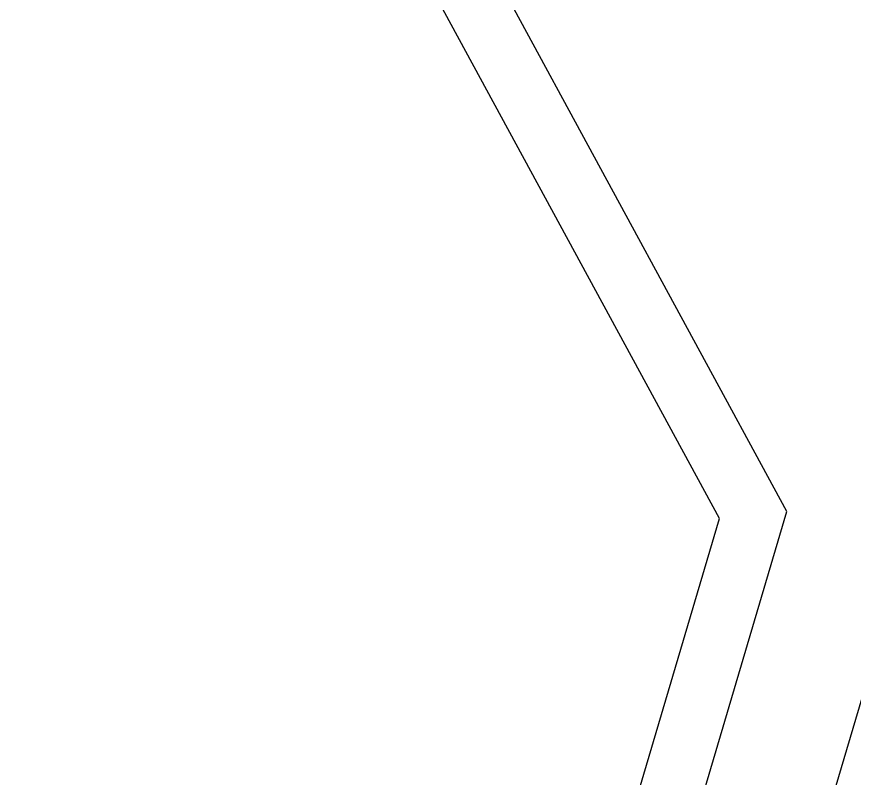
# Model space of a CAD drawing. Header units: millimetres. Extents: x 62878 to 70819, y -67946 to -61850.
# Drawn here: x 67968.02 to 67976.07, y -65626.12 to -65618.81 of the extents above; entities that cross this region are included whole.
import ezdxf

# ---------------------------------------------------------------- set-up
doc = ezdxf.new("R2010")
doc.units = ezdxf.units.MM
doc.layers.add('DOĞRAMA-yeni', color=40, linetype='Continuous')

# ---------------------------------------------------------------- blocks, each defined once
blk = doc.blocks.new('SPANDREL PAN.92')
at = {"layer": 'DOĞRAMA-yeni', "color": 122, "lineweight": -2}
for p, q in [((36488.80837289144, 28166.15534303633), (36462.86920358454, 28253.93637638955)), ((36487.40063123814, 28175.15381978327), (36494.15684394346, 28187.57773180326)), ((36488.04646411759, 28175.08551072904), (36494.80267682292, 28187.50942274903)), ((36489.25638565998, 28168.87374046113), (36487.40063123814, 28175.15381978327)), ((36489.8317894017, 28169.04377144057), (36488.04646411759, 28175.08551072902))]:
    blk.add_line(p, q, dxfattribs=at)

msp = doc.modelspace()

# ---------------------------------------------------------------- block references
at = {"layer": 'DOĞRAMA-yeni', "xscale": -1, "rotation": 359.9643240394448}
msp.add_blockref('SPANDREL PAN.92', (104445.2689986688, -93821.43051823536), dxfattribs=at)

doc.saveas('drawing.dxf')
